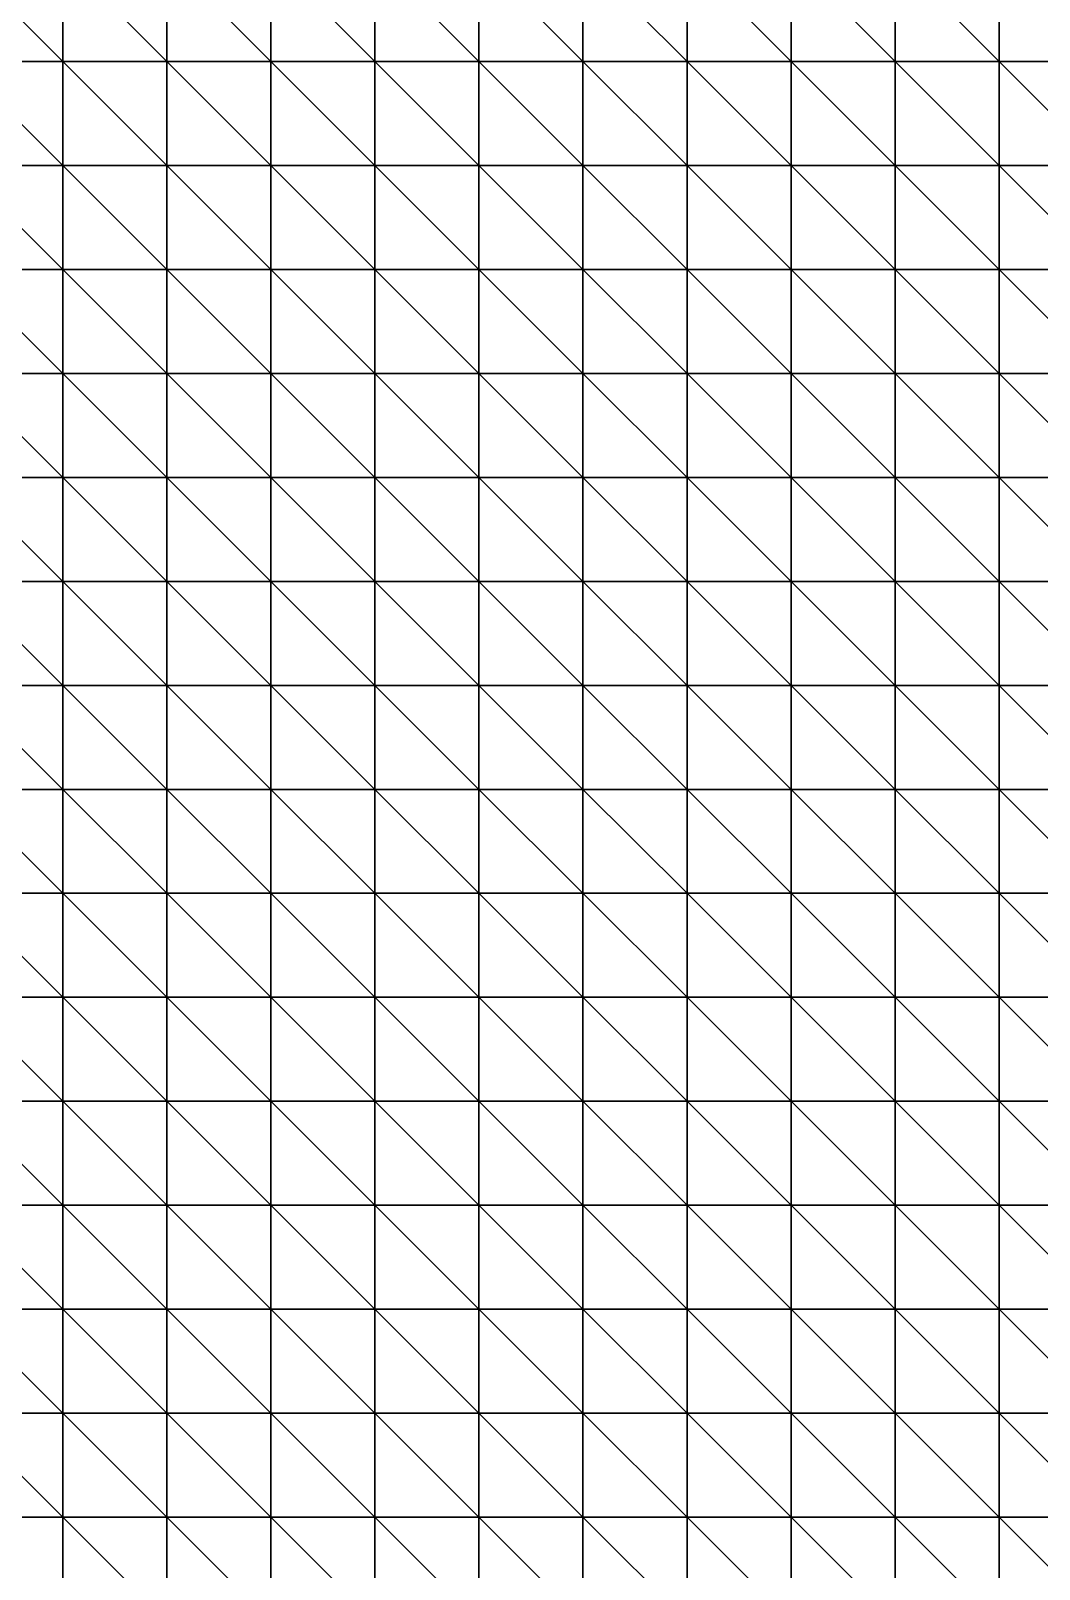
# Model space of a CAD drawing. Header units: metres. Extents: x -315 to 301, y -240 to 232.
# Drawn here: x -237.5 to -159.9, y -4 to 114.4 of the extents above; entities that cross this region are included whole.
import ezdxf

# ---------------------------------------------------------------- set-up
doc = ezdxf.new("R2010")
doc.units = ezdxf.units.M

msp = doc.modelspace()

# ---------------------------------------------------------------- linework, layer by layer
for points in [[(-243, 120, -405.3393), (-235, 112, -405.8098), (-235, 120, -405.8098), (-234.9999, 120.0001, -405.8098)], [(-243, 120, -405.3393), (-243, 112, -404.8687), (-235, 112, -405.8098), (-234.9999, 112.0001, -405.8098)], [(-235, 120, -405.8098), (-227, 112, -405.8098), (-227, 120, -405.8098), (-226.9999, 120.0001, -405.8098)], [(-235, 120, -405.8098), (-235, 112, -405.8098), (-227, 112, -405.8098), (-226.9999, 112.0001, -405.8098)], [(-227, 120, -405.8098), (-219, 112, -405.8098), (-219, 120, -406.2804), (-218.9999, 120.0001, -406.2803)], [(-227, 120, -405.8098), (-227, 112, -405.8098), (-219, 112, -405.8098), (-218.9999, 112.0001, -405.8098)], [(-219, 120, -406.2804), (-211, 112, -405.8098), (-211, 120, -406.2804), (-210.9999, 120.0001, -406.2803)], [(-219, 120, -406.2804), (-219, 112, -405.8098), (-211, 112, -405.8098), (-210.9999, 112.0001, -405.8098)], [(-211, 120, -406.2804), (-203, 112, -405.3393), (-203, 120, -405.8098), (-202.9999, 120.0001, -405.8098)], [(-211, 120, -406.2804), (-211, 112, -405.8098), (-203, 112, -405.3393), (-202.9999, 112.0001, -405.3392)], [(-203, 120, -405.8098), (-195, 112, -405.3393), (-195, 120, -405.3393), (-194.9999, 120.0001, -405.3392)], [(-203, 120, -405.8098), (-203, 112, -405.3393), (-195, 112, -405.3393), (-194.9999, 112.0001, -405.3392)], [(-195, 120, -405.3393), (-187, 112, -405.3393), (-187, 120, -405.8098), (-186.9999, 120.0001, -405.8098)], [(-195, 120, -405.3393), (-195, 112, -405.3393), (-187, 112, -405.3393), (-186.9999, 112.0001, -405.3392)], [(-187, 120, -405.8098), (-179, 112, -405.8098), (-179, 120, -405.8098), (-178.9999, 120.0001, -405.8098)], [(-187, 120, -405.8098), (-187, 112, -405.3393), (-179, 112, -405.8098), (-178.9999, 112.0001, -405.8098)], [(-179, 120, -405.8098), (-171, 112, -406.2804), (-171, 120, -406.2804), (-170.9999, 120.0001, -406.2803)], [(-179, 120, -405.8098), (-179, 112, -405.8098), (-171, 112, -406.2804), (-170.9999, 112.0001, -406.2803)], [(-171, 120, -406.2804), (-163, 112, -406.751), (-163, 120, -406.2804), (-162.9999, 120.0001, -406.2803)], [(-171, 120, -406.2804), (-171, 112, -406.2804), (-163, 112, -406.751), (-162.9999, 112.0001, -406.7509)], [(-163, 120, -406.2804), (-155, 112, -406.751), (-155, 120, -406.2804), (-154.9999, 120.0001, -406.2803)], [(-163, 120, -406.2804), (-163, 112, -406.751), (-155, 112, -406.751), (-154.9999, 112.0001, -406.7509)], [(-243, 112, -404.8687), (-235, 104, -405.3393), (-235, 112, -405.8098), (-234.9999, 112.0001, -405.8098)], [(-243, 112, -404.8687), (-243, 104, -404.3981), (-235, 104, -405.3393), (-234.9999, 104.0001, -405.3392)], [(-235, 112, -405.8098), (-227, 104, -405.8098), (-227, 112, -405.8098), (-226.9999, 112.0001, -405.8098)], [(-235, 112, -405.8098), (-235, 104, -405.3393), (-227, 104, -405.8098), (-226.9999, 104.0001, -405.8098)], [(-227, 112, -405.8098), (-219, 104, -405.8098), (-219, 112, -405.8098), (-218.9999, 112.0001, -405.8098)], [(-227, 112, -405.8098), (-227, 104, -405.8098), (-219, 104, -405.8098), (-218.9999, 104.0001, -405.8098)], [(-219, 112, -405.8098), (-211, 104, -405.8098), (-211, 112, -405.8098), (-210.9999, 112.0001, -405.8098)], [(-219, 112, -405.8098), (-219, 104, -405.8098), (-211, 104, -405.8098), (-210.9999, 104.0001, -405.8098)], [(-211, 112, -405.8098), (-203, 104, -405.8098), (-203, 112, -405.3393), (-202.9999, 112.0001, -405.3392)], [(-211, 112, -405.8098), (-211, 104, -405.8098), (-203, 104, -405.8098), (-202.9999, 104.0001, -405.8098)], [(-203, 112, -405.3393), (-195, 104, -405.3393), (-195, 112, -405.3393), (-194.9999, 112.0001, -405.3392)], [(-203, 112, -405.3393), (-203, 104, -405.8098), (-195, 104, -405.3393), (-194.9999, 104.0001, -405.3392)], [(-195, 112, -405.3393), (-187, 104, -405.3393), (-187, 112, -405.3393), (-186.9999, 112.0001, -405.3392)], [(-195, 112, -405.3393), (-195, 104, -405.3393), (-187, 104, -405.3393), (-186.9999, 104.0001, -405.3392)], [(-187, 112, -405.3393), (-179, 104, -405.8098), (-179, 112, -405.8098), (-178.9999, 112.0001, -405.8098)], [(-187, 112, -405.3393), (-187, 104, -405.3393), (-179, 104, -405.8098), (-178.9999, 104.0001, -405.8098)], [(-179, 112, -405.8098), (-171, 104, -406.751), (-171, 112, -406.2804), (-170.9999, 112.0001, -406.2803)], [(-179, 112, -405.8098), (-179, 104, -405.8098), (-171, 104, -406.751), (-170.9999, 104.0001, -406.7509)], [(-171, 112, -406.2804), (-163, 104, -406.751), (-163, 112, -406.751), (-162.9999, 112.0001, -406.7509)], [(-171, 112, -406.2804), (-171, 104, -406.751), (-163, 104, -406.751), (-162.9999, 104.0001, -406.7509)], [(-163, 112, -406.751), (-155, 104, -406.751), (-155, 112, -406.751), (-154.9999, 112.0001, -406.7509)], [(-163, 112, -406.751), (-163, 104, -406.751), (-155, 104, -406.751), (-154.9999, 104.0001, -406.7509)], [(-243, 104, -404.3981), (-235, 96, -405.3393), (-235, 104, -405.3393), (-234.9999, 104.0001, -405.3392)], [(-243, 104, -404.3981), (-243, 96, -403.9275), (-235, 96, -405.3393), (-234.9999, 96.0001, -405.3392)], [(-235, 104, -405.3393), (-227, 96, -405.3393), (-227, 104, -405.8098), (-226.9999, 104.0001, -405.8098)], [(-235, 104, -405.3393), (-235, 96, -405.3393), (-227, 96, -405.3393), (-226.9999, 96.0001, -405.3392)], [(-227, 104, -405.8098), (-219, 96, -405.8098), (-219, 104, -405.8098), (-218.9999, 104.0001, -405.8098)], [(-227, 104, -405.8098), (-227, 96, -405.3393), (-219, 96, -405.8098), (-218.9999, 96.0001, -405.8098)], [(-219, 104, -405.8098), (-211, 96, -406.2804), (-211, 104, -405.8098), (-210.9999, 104.0001, -405.8098)], [(-219, 104, -405.8098), (-219, 96, -405.8098), (-211, 96, -406.2804), (-210.9999, 96.0001, -406.2803)], [(-211, 104, -405.8098), (-203, 96, -405.8098), (-203, 104, -405.8098), (-202.9999, 104.0001, -405.8098)], [(-211, 104, -405.8098), (-211, 96, -406.2804), (-203, 96, -405.8098), (-202.9999, 96.0001, -405.8098)], [(-203, 104, -405.8098), (-195, 96, -405.8098), (-195, 104, -405.3393), (-194.9999, 104.0001, -405.3392)], [(-203, 104, -405.8098), (-203, 96, -405.8098), (-195, 96, -405.8098), (-194.9999, 96.0001, -405.8098)], [(-195, 104, -405.3393), (-187, 96, -405.8098), (-187, 104, -405.3393), (-186.9999, 104.0001, -405.3392)], [(-195, 104, -405.3393), (-195, 96, -405.8098), (-187, 96, -405.8098), (-186.9999, 96.0001, -405.8098)], [(-187, 104, -405.3393), (-179, 96, -406.2804), (-179, 104, -405.8098), (-178.9999, 104.0001, -405.8098)], [(-187, 104, -405.3393), (-187, 96, -405.8098), (-179, 96, -406.2804), (-178.9999, 96.0001, -406.2803)], [(-179, 104, -405.8098), (-171, 96, -406.751), (-171, 104, -406.751), (-170.9999, 104.0001, -406.7509)], [(-179, 104, -405.8098), (-179, 96, -406.2804), (-171, 96, -406.751), (-170.9999, 96.0001, -406.7509)], [(-171, 104, -406.751), (-163, 96, -406.751), (-163, 104, -406.751), (-162.9999, 104.0001, -406.7509)], [(-171, 104, -406.751), (-171, 96, -406.751), (-163, 96, -406.751), (-162.9999, 96.0001, -406.7509)], [(-163, 104, -406.751), (-155, 96, -406.751), (-155, 104, -406.751), (-154.9999, 104.0001, -406.7509)], [(-163, 104, -406.751), (-163, 96, -406.751), (-155, 96, -406.751), (-154.9999, 96.0001, -406.7509)], [(-243, 96, -403.9275), (-235, 88, -405.3393), (-235, 96, -405.3393), (-234.9999, 96.0001, -405.3392)], [(-243, 96, -403.9275), (-243, 88, -403.9275), (-235, 88, -405.3393), (-234.9999, 88.0001, -405.3392)], [(-235, 96, -405.3393), (-227, 88, -405.3393), (-227, 96, -405.3393), (-226.9999, 96.0001, -405.3392)], [(-235, 96, -405.3393), (-235, 88, -405.3393), (-227, 88, -405.3393), (-226.9999, 88.0001, -405.3392)], [(-227, 96, -405.3393), (-219, 88, -405.8098), (-219, 96, -405.8098), (-218.9999, 96.0001, -405.8098)], [(-227, 96, -405.3393), (-227, 88, -405.3393), (-219, 88, -405.8098), (-218.9999, 88.0001, -405.8098)], [(-219, 96, -405.8098), (-211, 88, -406.2804), (-211, 96, -406.2804), (-210.9999, 96.0001, -406.2803)], [(-219, 96, -405.8098), (-219, 88, -405.8098), (-211, 88, -406.2804), (-210.9999, 88.0001, -406.2803)], [(-211, 96, -406.2804), (-203, 88, -405.8098), (-203, 96, -405.8098), (-202.9999, 96.0001, -405.8098)], [(-211, 96, -406.2804), (-211, 88, -406.2804), (-203, 88, -405.8098), (-202.9999, 88.0001, -405.8098)], [(-203, 96, -405.8098), (-195, 88, -405.8098), (-195, 96, -405.8098), (-194.9999, 96.0001, -405.8098)], [(-203, 96, -405.8098), (-203, 88, -405.8098), (-195, 88, -405.8098), (-194.9999, 88.0001, -405.8098)], [(-195, 96, -405.8098), (-187, 88, -406.2804), (-187, 96, -405.8098), (-186.9999, 96.0001, -405.8098)], [(-195, 96, -405.8098), (-195, 88, -405.8098), (-187, 88, -406.2804), (-186.9999, 88.0001, -406.2803)], [(-187, 96, -405.8098), (-179, 88, -406.2804), (-179, 96, -406.2804), (-178.9999, 96.0001, -406.2803)], [(-187, 96, -405.8098), (-187, 88, -406.2804), (-179, 88, -406.2804), (-178.9999, 88.0001, -406.2803)], [(-179, 96, -406.2804), (-171, 88, -406.751), (-171, 96, -406.751), (-170.9999, 96.0001, -406.7509)], [(-179, 96, -406.2804), (-179, 88, -406.2804), (-171, 88, -406.751), (-170.9999, 88.0001, -406.7509)], [(-171, 96, -406.751), (-163, 88, -406.751), (-163, 96, -406.751), (-162.9999, 96.0001, -406.7509)], [(-171, 96, -406.751), (-171, 88, -406.751), (-163, 88, -406.751), (-162.9999, 88.0001, -406.7509)], [(-163, 96, -406.751), (-155, 88, -406.2804), (-155, 96, -406.751), (-154.9999, 96.0001, -406.7509)], [(-163, 96, -406.751), (-163, 88, -406.751), (-155, 88, -406.2804), (-154.9999, 88.0001, -406.2803)], [(-243, 88, -403.9275), (-235, 80, -404.8687), (-235, 88, -405.3393), (-234.9999, 88.0001, -405.3392)], [(-243, 88, -403.9275), (-243, 80, -403.4569), (-235, 80, -404.8687), (-234.9999, 80.0001, -404.8686)], [(-235, 88, -405.3393), (-227, 80, -405.8098), (-227, 88, -405.3393), (-226.9999, 88.0001, -405.3392)], [(-235, 88, -405.3393), (-235, 80, -404.8687), (-227, 80, -405.8098), (-226.9999, 80.0001, -405.8098)], [(-227, 88, -405.3393), (-219, 80, -405.8098), (-219, 88, -405.8098), (-218.9999, 88.0001, -405.8098)], [(-227, 88, -405.3393), (-227, 80, -405.8098), (-219, 80, -405.8098), (-218.9999, 80.0001, -405.8098)], [(-219, 88, -405.8098), (-211, 80, -406.2804), (-211, 88, -406.2804), (-210.9999, 88.0001, -406.2803)], [(-219, 88, -405.8098), (-219, 80, -405.8098), (-211, 80, -406.2804), (-210.9999, 80.0001, -406.2803)], [(-211, 88, -406.2804), (-203, 80, -406.2804), (-203, 88, -405.8098), (-202.9999, 88.0001, -405.8098)], [(-211, 88, -406.2804), (-211, 80, -406.2804), (-203, 80, -406.2804), (-202.9999, 80.0001, -406.2803)], [(-203, 88, -405.8098), (-195, 80, -406.2804), (-195, 88, -405.8098), (-194.9999, 88.0001, -405.8098)], [(-203, 88, -405.8098), (-203, 80, -406.2804), (-195, 80, -406.2804), (-194.9999, 80.0001, -406.2803)], [(-195, 88, -405.8098), (-187, 80, -406.2804), (-187, 88, -406.2804), (-186.9999, 88.0001, -406.2803)], [(-195, 88, -405.8098), (-195, 80, -406.2804), (-187, 80, -406.2804), (-186.9999, 80.0001, -406.2803)], [(-187, 88, -406.2804), (-179, 80, -406.751), (-179, 88, -406.2804), (-178.9999, 88.0001, -406.2803)], [(-187, 88, -406.2804), (-187, 80, -406.2804), (-179, 80, -406.751), (-178.9999, 80.0001, -406.7509)], [(-179, 88, -406.2804), (-171, 80, -406.751), (-171, 88, -406.751), (-170.9999, 88.0001, -406.7509)], [(-179, 88, -406.2804), (-179, 80, -406.751), (-171, 80, -406.751), (-170.9999, 80.0001, -406.7509)], [(-171, 88, -406.751), (-163, 80, -406.751), (-163, 88, -406.751), (-162.9999, 88.0001, -406.7509)], [(-171, 88, -406.751), (-171, 80, -406.751), (-163, 80, -406.751), (-162.9999, 80.0001, -406.7509)], [(-163, 88, -406.751), (-155, 80, -405.8098), (-155, 88, -406.2804), (-154.9999, 88.0001, -406.2803)], [(-163, 88, -406.751), (-163, 80, -406.751), (-155, 80, -405.8098), (-154.9999, 80.0001, -405.8098)], [(-243, 80, -403.4569), (-235, 72, -404.8687), (-235, 80, -404.8687), (-234.9999, 80.0001, -404.8686)], [(-243, 80, -403.4569), (-243, 72, -402.9863), (-235, 72, -404.8687), (-234.9999, 72.0001, -404.8686)], [(-235, 80, -404.8687), (-227, 72, -405.8098), (-227, 80, -405.8098), (-226.9999, 80.0001, -405.8098)], [(-235, 80, -404.8687), (-235, 72, -404.8687), (-227, 72, -405.8098), (-226.9999, 72.0001, -405.8098)], [(-227, 80, -405.8098), (-219, 72, -406.2804), (-219, 80, -405.8098), (-218.9999, 80.0001, -405.8098)], [(-227, 80, -405.8098), (-227, 72, -405.8098), (-219, 72, -406.2804), (-218.9999, 72.0001, -406.2803)], [(-219, 80, -405.8098), (-211, 72, -406.2804), (-211, 80, -406.2804), (-210.9999, 80.0001, -406.2803)], [(-219, 80, -405.8098), (-219, 72, -406.2804), (-211, 72, -406.2804), (-210.9999, 72.0001, -406.2803)], [(-211, 80, -406.2804), (-203, 72, -406.2804), (-203, 80, -406.2804), (-202.9999, 80.0001, -406.2803)], [(-211, 80, -406.2804), (-211, 72, -406.2804), (-203, 72, -406.2804), (-202.9999, 72.0001, -406.2803)], [(-203, 80, -406.2804), (-195, 72, -406.751), (-195, 80, -406.2804), (-194.9999, 80.0001, -406.2803)], [(-203, 80, -406.2804), (-203, 72, -406.2804), (-195, 72, -406.751), (-194.9999, 72.0001, -406.7509)], [(-195, 80, -406.2804), (-187, 72, -406.751), (-187, 80, -406.2804), (-186.9999, 80.0001, -406.2803)], [(-195, 80, -406.2804), (-195, 72, -406.751), (-187, 72, -406.751), (-186.9999, 72.0001, -406.7509)], [(-187, 80, -406.2804), (-179, 72, -406.751), (-179, 80, -406.751), (-178.9999, 80.0001, -406.7509)], [(-187, 80, -406.2804), (-187, 72, -406.751), (-179, 72, -406.751), (-178.9999, 72.0001, -406.7509)], [(-179, 80, -406.751), (-171, 72, -406.751), (-171, 80, -406.751), (-170.9999, 80.0001, -406.7509)], [(-179, 80, -406.751), (-179, 72, -406.751), (-171, 72, -406.751), (-170.9999, 72.0001, -406.7509)], [(-171, 80, -406.751), (-163, 72, -406.2804), (-163, 80, -406.751), (-162.9999, 80.0001, -406.7509)], [(-171, 80, -406.751), (-171, 72, -406.751), (-163, 72, -406.2804), (-162.9999, 72.0001, -406.2803)], [(-163, 80, -406.751), (-155, 72, -404.8687), (-155, 80, -405.8098), (-154.9999, 80.0001, -405.8098)], [(-163, 80, -406.751), (-163, 72, -406.2804), (-155, 72, -404.8687), (-154.9999, 72.0001, -404.8686)], [(-243, 72, -402.9863), (-235, 64, -404.3981), (-235, 72, -404.8687), (-234.9999, 72.0001, -404.8686)], [(-243, 72, -402.9863), (-243, 64, -402.9863), (-235, 64, -404.3981), (-234.9999, 64.0001, -404.398)], [(-235, 72, -404.8687), (-227, 64, -405.8098), (-227, 72, -405.8098), (-226.9999, 72.0001, -405.8098)], [(-235, 72, -404.8687), (-235, 64, -404.3981), (-227, 64, -405.8098), (-226.9999, 64.0001, -405.8098)], [(-227, 72, -405.8098), (-219, 64, -406.2804), (-219, 72, -406.2804), (-218.9999, 72.0001, -406.2803)], [(-227, 72, -405.8098), (-227, 64, -405.8098), (-219, 64, -406.2804), (-218.9999, 64.0001, -406.2803)], [(-219, 72, -406.2804), (-211, 64, -406.2804), (-211, 72, -406.2804), (-210.9999, 72.0001, -406.2803)], [(-219, 72, -406.2804), (-219, 64, -406.2804), (-211, 64, -406.2804), (-210.9999, 64.0001, -406.2803)], [(-211, 72, -406.2804), (-203, 64, -406.2804), (-203, 72, -406.2804), (-202.9999, 72.0001, -406.2803)], [(-211, 72, -406.2804), (-211, 64, -406.2804), (-203, 64, -406.2804), (-202.9999, 64.0001, -406.2803)], [(-203, 72, -406.2804), (-195, 64, -406.751), (-195, 72, -406.751), (-194.9999, 72.0001, -406.7509)], [(-203, 72, -406.2804), (-203, 64, -406.2804), (-195, 64, -406.751), (-194.9999, 64.0001, -406.7509)], [(-195, 72, -406.751), (-187, 64, -406.751), (-187, 72, -406.751), (-186.9999, 72.0001, -406.7509)], [(-195, 72, -406.751), (-195, 64, -406.751), (-187, 64, -406.751), (-186.9999, 64.0001, -406.7509)], [(-187, 72, -406.751), (-179, 64, -406.751), (-179, 72, -406.751), (-178.9999, 72.0001, -406.7509)], [(-187, 72, -406.751), (-187, 64, -406.751), (-179, 64, -406.751), (-178.9999, 64.0001, -406.7509)], [(-179, 72, -406.751), (-171, 64, -406.751), (-171, 72, -406.751), (-170.9999, 72.0001, -406.7509)], [(-179, 72, -406.751), (-179, 64, -406.751), (-171, 64, -406.751), (-170.9999, 64.0001, -406.7509)], [(-171, 72, -406.751), (-163, 64, -405.8098), (-163, 72, -406.2804), (-162.9999, 72.0001, -406.2803)], [(-171, 72, -406.751), (-171, 64, -406.751), (-163, 64, -405.8098), (-162.9999, 64.0001, -405.8098)], [(-163, 72, -406.2804), (-155, 64, -403.4569), (-155, 72, -404.8687), (-154.9999, 72.0001, -404.8686)], [(-163, 72, -406.2804), (-163, 64, -405.8098), (-155, 64, -403.4569), (-154.9999, 64.0001, -403.4568)], [(-243, 64, -402.9863), (-235, 56, -404.3981), (-235, 64, -404.3981), (-234.9999, 64.0001, -404.398)], [(-243, 64, -402.9863), (-243, 56, -402.9863), (-235, 56, -404.3981), (-234.9999, 56.0001, -404.398)], [(-235, 64, -404.3981), (-227, 56, -405.3393), (-227, 64, -405.8098), (-226.9999, 64.0001, -405.8098)], [(-235, 64, -404.3981), (-235, 56, -404.3981), (-227, 56, -405.3393), (-226.9999, 56.0001, -405.3392)], [(-227, 64, -405.8098), (-219, 56, -406.2804), (-219, 64, -406.2804), (-218.9999, 64.0001, -406.2803)], [(-227, 64, -405.8098), (-227, 56, -405.3393), (-219, 56, -406.2804), (-218.9999, 56.0001, -406.2803)], [(-219, 64, -406.2804), (-211, 56, -406.2804), (-211, 64, -406.2804), (-210.9999, 64.0001, -406.2803)], [(-219, 64, -406.2804), (-219, 56, -406.2804), (-211, 56, -406.2804), (-210.9999, 56.0001, -406.2803)], [(-211, 64, -406.2804), (-203, 56, -406.2804), (-203, 64, -406.2804), (-202.9999, 64.0001, -406.2803)], [(-211, 64, -406.2804), (-211, 56, -406.2804), (-203, 56, -406.2804), (-202.9999, 56.0001, -406.2803)], [(-203, 64, -406.2804), (-195, 56, -406.2804), (-195, 64, -406.751), (-194.9999, 64.0001, -406.7509)], [(-203, 64, -406.2804), (-203, 56, -406.2804), (-195, 56, -406.2804), (-194.9999, 56.0001, -406.2803)], [(-195, 64, -406.751), (-187, 56, -406.2804), (-187, 64, -406.751), (-186.9999, 64.0001, -406.7509)], [(-195, 64, -406.751), (-195, 56, -406.2804), (-187, 56, -406.2804), (-186.9999, 56.0001, -406.2803)], [(-187, 64, -406.751), (-179, 56, -406.2804), (-179, 64, -406.751), (-178.9999, 64.0001, -406.7509)], [(-187, 64, -406.751), (-187, 56, -406.2804), (-179, 56, -406.2804), (-178.9999, 56.0001, -406.2803)], [(-179, 64, -406.751), (-171, 56, -406.2804), (-171, 64, -406.751), (-170.9999, 64.0001, -406.7509)], [(-179, 64, -406.751), (-179, 56, -406.2804), (-171, 56, -406.2804), (-170.9999, 56.0001, -406.2803)], [(-171, 64, -406.751), (-163, 56, -404.8687), (-163, 64, -405.8098), (-162.9999, 64.0001, -405.8098)], [(-171, 64, -406.751), (-171, 56, -406.2804), (-163, 56, -404.8687), (-162.9999, 56.0001, -404.8686)], [(-163, 64, -405.8098), (-155, 56, -401.5745), (-155, 64, -403.4569), (-154.9999, 64.0001, -403.4568)], [(-163, 64, -405.8098), (-163, 56, -404.8687), (-155, 56, -401.5745), (-154.9999, 56.0001, -401.5745)], [(-243, 56, -402.9863), (-235, 48, -404.8687), (-235, 56, -404.3981), (-234.9999, 56.0001, -404.398)], [(-243, 56, -402.9863), (-243, 48, -403.4569), (-235, 48, -404.8687), (-234.9999, 48.0001, -404.8686)], [(-235, 56, -404.3981), (-227, 48, -405.8098), (-227, 56, -405.3393), (-226.9999, 56.0001, -405.3392)], [(-235, 56, -404.3981), (-235, 48, -404.8687), (-227, 48, -405.8098), (-226.9999, 48.0001, -405.8098)], [(-227, 56, -405.3393), (-219, 48, -406.2804), (-219, 56, -406.2804), (-218.9999, 56.0001, -406.2803)], [(-227, 56, -405.3393), (-227, 48, -405.8098), (-219, 48, -406.2804), (-218.9999, 48.0001, -406.2803)], [(-219, 56, -406.2804), (-211, 48, -406.2804), (-211, 56, -406.2804), (-210.9999, 56.0001, -406.2803)], [(-219, 56, -406.2804), (-219, 48, -406.2804), (-211, 48, -406.2804), (-210.9999, 48.0001, -406.2803)], [(-211, 56, -406.2804), (-203, 48, -406.2804), (-203, 56, -406.2804), (-202.9999, 56.0001, -406.2803)], [(-211, 56, -406.2804), (-211, 48, -406.2804), (-203, 48, -406.2804), (-202.9999, 48.0001, -406.2803)], [(-203, 56, -406.2804), (-195, 48, -406.2804), (-195, 56, -406.2804), (-194.9999, 56.0001, -406.2803)], [(-203, 56, -406.2804), (-203, 48, -406.2804), (-195, 48, -406.2804), (-194.9999, 48.0001, -406.2803)], [(-195, 56, -406.2804), (-187, 48, -406.2804), (-187, 56, -406.2804), (-186.9999, 56.0001, -406.2803)], [(-195, 56, -406.2804), (-195, 48, -406.2804), (-187, 48, -406.2804), (-186.9999, 48.0001, -406.2803)], [(-187, 56, -406.2804), (-179, 48, -406.2804), (-179, 56, -406.2804), (-178.9999, 56.0001, -406.2803)], [(-187, 56, -406.2804), (-187, 48, -406.2804), (-179, 48, -406.2804), (-178.9999, 48.0001, -406.2803)], [(-179, 56, -406.2804), (-171, 48, -405.8098), (-171, 56, -406.2804), (-170.9999, 56.0001, -406.2803)], [(-179, 56, -406.2804), (-179, 48, -406.2804), (-171, 48, -405.8098), (-170.9999, 48.0001, -405.8098)], [(-171, 56, -406.2804), (-163, 48, -403.4569), (-163, 56, -404.8687), (-162.9999, 56.0001, -404.8686)], [(-171, 56, -406.2804), (-171, 48, -405.8098), (-163, 48, -403.4569), (-162.9999, 48.0001, -403.4568)], [(-163, 56, -404.8687), (-155, 48, -398.751), (-155, 56, -401.5745), (-154.9999, 56.0001, -401.5745)], [(-163, 56, -404.8687), (-163, 48, -403.4569), (-155, 48, -398.751), (-154.9999, 48.0001, -398.7509)], [(-243, 48, -403.4569), (-235, 40, -405.3393), (-235, 48, -404.8687), (-234.9999, 48.0001, -404.8686)], [(-243, 48, -403.4569), (-243, 40, -404.3981), (-235, 40, -405.3393), (-234.9999, 40.0001, -405.3392)], [(-235, 48, -404.8687), (-227, 40, -405.8098), (-227, 48, -405.8098), (-226.9999, 48.0001, -405.8098)], [(-235, 48, -404.8687), (-235, 40, -405.3393), (-227, 40, -405.8098), (-226.9999, 40.0001, -405.8098)], [(-227, 48, -405.8098), (-219, 40, -405.8098), (-219, 48, -406.2804), (-218.9999, 48.0001, -406.2803)], [(-227, 48, -405.8098), (-227, 40, -405.8098), (-219, 40, -405.8098), (-218.9999, 40.0001, -405.8098)], [(-219, 48, -406.2804), (-211, 40, -406.2804), (-211, 48, -406.2804), (-210.9999, 48.0001, -406.2803)], [(-219, 48, -406.2804), (-219, 40, -405.8098), (-211, 40, -406.2804), (-210.9999, 40.0001, -406.2803)], [(-211, 48, -406.2804), (-203, 40, -406.2804), (-203, 48, -406.2804), (-202.9999, 48.0001, -406.2803)], [(-211, 48, -406.2804), (-211, 40, -406.2804), (-203, 40, -406.2804), (-202.9999, 40.0001, -406.2803)], [(-203, 48, -406.2804), (-195, 40, -405.8098), (-195, 48, -406.2804), (-194.9999, 48.0001, -406.2803)], [(-203, 48, -406.2804), (-203, 40, -406.2804), (-195, 40, -405.8098), (-194.9999, 40.0001, -405.8098)], [(-195, 48, -406.2804), (-187, 40, -405.8098), (-187, 48, -406.2804), (-186.9999, 48.0001, -406.2803)], [(-195, 48, -406.2804), (-195, 40, -405.8098), (-187, 40, -405.8098), (-186.9999, 40.0001, -405.8098)], [(-187, 48, -406.2804), (-179, 40, -405.8098), (-179, 48, -406.2804), (-178.9999, 48.0001, -406.2803)], [(-187, 48, -406.2804), (-187, 40, -405.8098), (-179, 40, -405.8098), (-178.9999, 40.0001, -405.8098)], [(-179, 48, -406.2804), (-171, 40, -405.3393), (-171, 48, -405.8098), (-170.9999, 48.0001, -405.8098)], [(-179, 48, -406.2804), (-179, 40, -405.8098), (-171, 40, -405.3393), (-170.9999, 40.0001, -405.3392)], [(-171, 48, -405.8098), (-163, 40, -402.0451), (-163, 48, -403.4569), (-162.9999, 48.0001, -403.4568)], [(-171, 48, -405.8098), (-171, 40, -405.3393), (-163, 40, -402.0451), (-162.9999, 40.0001, -402.045)], [(-163, 48, -403.4569), (-155, 40, -395.4569), (-155, 48, -398.751), (-154.9999, 48.0001, -398.7509)], [(-163, 48, -403.4569), (-163, 40, -402.0451), (-155, 40, -395.4569), (-154.9999, 40.0001, -395.4568)], [(-243, 40, -404.3981), (-235, 32, -405.3393), (-235, 40, -405.3393), (-234.9999, 40.0001, -405.3392)], [(-243, 40, -404.3981), (-243, 32, -404.8687), (-235, 32, -405.3393), (-234.9999, 32.0001, -405.3392)], [(-235, 40, -405.3393), (-227, 32, -405.8098), (-227, 40, -405.8098), (-226.9999, 40.0001, -405.8098)], [(-235, 40, -405.3393), (-235, 32, -405.3393), (-227, 32, -405.8098), (-226.9999, 32.0001, -405.8098)], [(-227, 40, -405.8098), (-219, 32, -405.8098), (-219, 40, -405.8098), (-218.9999, 40.0001, -405.8098)], [(-227, 40, -405.8098), (-227, 32, -405.8098), (-219, 32, -405.8098), (-218.9999, 32.0001, -405.8098)], [(-219, 40, -405.8098), (-211, 32, -406.2804), (-211, 40, -406.2804), (-210.9999, 40.0001, -406.2803)], [(-219, 40, -405.8098), (-219, 32, -405.8098), (-211, 32, -406.2804), (-210.9999, 32.0001, -406.2803)], [(-211, 40, -406.2804), (-203, 32, -405.8098), (-203, 40, -406.2804), (-202.9999, 40.0001, -406.2803)], [(-211, 40, -406.2804), (-211, 32, -406.2804), (-203, 32, -405.8098), (-202.9999, 32.0001, -405.8098)], [(-203, 40, -406.2804), (-195, 32, -405.8098), (-195, 40, -405.8098), (-194.9999, 40.0001, -405.8098)], [(-203, 40, -406.2804), (-203, 32, -405.8098), (-195, 32, -405.8098), (-194.9999, 32.0001, -405.8098)], [(-195, 40, -405.8098), (-187, 32, -405.8098), (-187, 40, -405.8098), (-186.9999, 40.0001, -405.8098)], [(-195, 40, -405.8098), (-195, 32, -405.8098), (-187, 32, -405.8098), (-186.9999, 32.0001, -405.8098)], [(-187, 40, -405.8098), (-179, 32, -405.8098), (-179, 40, -405.8098), (-178.9999, 40.0001, -405.8098)], [(-187, 40, -405.8098), (-187, 32, -405.8098), (-179, 32, -405.8098), (-178.9999, 32.0001, -405.8098)], [(-179, 40, -405.8098), (-171, 32, -403.9275), (-171, 40, -405.3393), (-170.9999, 40.0001, -405.3392)], [(-179, 40, -405.8098), (-179, 32, -405.8098), (-171, 32, -403.9275), (-170.9999, 32.0001, -403.9274)], [(-171, 40, -405.3393), (-163, 32, -399.2216), (-163, 40, -402.0451), (-162.9999, 40.0001, -402.045)], [(-171, 40, -405.3393), (-171, 32, -403.9275), (-163, 32, -399.2216), (-162.9999, 32.0001, -399.2215)], [(-163, 40, -402.0451), (-155, 32, -392.1628), (-155, 40, -395.4569), (-154.9999, 40.0001, -395.4568)], [(-163, 40, -402.0451), (-163, 32, -399.2216), (-155, 32, -392.1628), (-154.9999, 32.0001, -392.1627)], [(-243, 32, -404.8687), (-235, 24, -405.3393), (-235, 32, -405.3393), (-234.9999, 32.0001, -405.3392)], [(-243, 32, -404.8687), (-243, 24, -404.8687), (-235, 24, -405.3393), (-234.9999, 24.0001, -405.3392)], [(-235, 32, -405.3393), (-227, 24, -405.8098), (-227, 32, -405.8098), (-226.9999, 32.0001, -405.8098)], [(-235, 32, -405.3393), (-235, 24, -405.3393), (-227, 24, -405.8098), (-226.9999, 24.0001, -405.8098)], [(-227, 32, -405.8098), (-219, 24, -405.8098), (-219, 32, -405.8098), (-218.9999, 32.0001, -405.8098)], [(-227, 32, -405.8098), (-227, 24, -405.8098), (-219, 24, -405.8098), (-218.9999, 24.0001, -405.8098)], [(-219, 32, -405.8098), (-211, 24, -405.8098), (-211, 32, -406.2804), (-210.9999, 32.0001, -406.2803)], [(-219, 32, -405.8098), (-219, 24, -405.8098), (-211, 24, -405.8098), (-210.9999, 24.0001, -405.8098)], [(-211, 32, -406.2804), (-203, 24, -405.8098), (-203, 32, -405.8098), (-202.9999, 32.0001, -405.8098)], [(-211, 32, -406.2804), (-211, 24, -405.8098), (-203, 24, -405.8098), (-202.9999, 24.0001, -405.8098)], [(-203, 32, -405.8098), (-195, 24, -405.8098), (-195, 32, -405.8098), (-194.9999, 32.0001, -405.8098)], [(-203, 32, -405.8098), (-203, 24, -405.8098), (-195, 24, -405.8098), (-194.9999, 24.0001, -405.8098)], [(-195, 32, -405.8098), (-187, 24, -405.8098), (-187, 32, -405.8098), (-186.9999, 32.0001, -405.8098)], [(-195, 32, -405.8098), (-195, 24, -405.8098), (-187, 24, -405.8098), (-186.9999, 24.0001, -405.8098)], [(-187, 32, -405.8098), (-179, 24, -405.3393), (-179, 32, -405.8098), (-178.9999, 32.0001, -405.8098)], [(-187, 32, -405.8098), (-187, 24, -405.8098), (-179, 24, -405.3393), (-178.9999, 24.0001, -405.3392)], [(-179, 32, -405.8098), (-171, 24, -402.5157), (-171, 32, -403.9275), (-170.9999, 32.0001, -403.9274)], [(-179, 32, -405.8098), (-179, 24, -405.3393), (-171, 24, -402.5157), (-170.9999, 24.0001, -402.5156)], [(-171, 32, -403.9275), (-163, 24, -396.3981), (-163, 32, -399.2216), (-162.9999, 32.0001, -399.2215)], [(-171, 32, -403.9275), (-171, 24, -402.5157), (-163, 24, -396.3981), (-162.9999, 24.0001, -396.398)], [(-163, 32, -399.2216), (-155, 24, -389.3393), (-155, 32, -392.1628), (-154.9999, 32.0001, -392.1627)], [(-163, 32, -399.2216), (-163, 24, -396.3981), (-155, 24, -389.3393), (-154.9999, 24.0001, -389.3392)], [(-243, 24, -404.8687), (-235, 16, -405.3393), (-235, 24, -405.3393), (-234.9999, 24.0001, -405.3392)], [(-243, 24, -404.8687), (-243, 16, -404.8687), (-235, 16, -405.3393), (-234.9999, 16.0001, -405.3392)], [(-235, 24, -405.3393), (-227, 16, -405.8098), (-227, 24, -405.8098), (-226.9999, 24.0001, -405.8098)], [(-235, 24, -405.3393), (-235, 16, -405.3393), (-227, 16, -405.8098), (-226.9999, 16.0001, -405.8098)], [(-227, 24, -405.8098), (-219, 16, -405.8098), (-219, 24, -405.8098), (-218.9999, 24.0001, -405.8098)], [(-227, 24, -405.8098), (-227, 16, -405.8098), (-219, 16, -405.8098), (-218.9999, 16.0001, -405.8098)], [(-219, 24, -405.8098), (-211, 16, -405.8098), (-211, 24, -405.8098), (-210.9999, 24.0001, -405.8098)], [(-219, 24, -405.8098), (-219, 16, -405.8098), (-211, 16, -405.8098), (-210.9999, 16.0001, -405.8098)], [(-211, 24, -405.8098), (-203, 16, -405.8098), (-203, 24, -405.8098), (-202.9999, 24.0001, -405.8098)], [(-211, 24, -405.8098), (-211, 16, -405.8098), (-203, 16, -405.8098), (-202.9999, 16.0001, -405.8098)], [(-203, 24, -405.8098), (-195, 16, -405.8098), (-195, 24, -405.8098), (-194.9999, 24.0001, -405.8098)], [(-203, 24, -405.8098), (-203, 16, -405.8098), (-195, 16, -405.8098), (-194.9999, 16.0001, -405.8098)], [(-195, 24, -405.8098), (-187, 16, -405.8098), (-187, 24, -405.8098), (-186.9999, 24.0001, -405.8098)], [(-195, 24, -405.8098), (-195, 16, -405.8098), (-187, 16, -405.8098), (-186.9999, 16.0001, -405.8098)], [(-187, 24, -405.8098), (-179, 16, -404.8687), (-179, 24, -405.3393), (-178.9999, 24.0001, -405.3392)], [(-187, 24, -405.8098), (-187, 16, -405.8098), (-179, 16, -404.8687), (-178.9999, 16.0001, -404.8686)], [(-179, 24, -405.3393), (-171, 16, -401.104), (-171, 24, -402.5157), (-170.9999, 24.0001, -402.5156)], [(-179, 24, -405.3393), (-179, 16, -404.8687), (-171, 16, -401.104), (-170.9999, 16.0001, -401.1039)], [(-171, 24, -402.5157), (-163, 16, -393.5745), (-163, 24, -396.3981), (-162.9999, 24.0001, -396.398)], [(-171, 24, -402.5157), (-171, 16, -401.104), (-163, 16, -393.5745), (-162.9999, 16.0001, -393.5745)], [(-163, 24, -396.3981), (-155, 16, -386.5157), (-155, 24, -389.3393), (-154.9999, 24.0001, -389.3392)], [(-163, 24, -396.3981), (-163, 16, -393.5745), (-155, 16, -386.5157), (-154.9999, 16.0001, -386.5156)], [(-243, 16, -404.8687), (-235, 8, -405.3393), (-235, 16, -405.3393), (-234.9999, 16.0001, -405.3392)], [(-243, 16, -404.8687), (-243, 8, -404.8687), (-235, 8, -405.3393), (-234.9999, 8.0001, -405.3392)], [(-235, 16, -405.3393), (-227, 8, -405.8098), (-227, 16, -405.8098), (-226.9999, 16.0001, -405.8098)], [(-235, 16, -405.3393), (-235, 8, -405.3393), (-227, 8, -405.8098), (-226.9999, 8.0001, -405.8098)], [(-227, 16, -405.8098), (-219, 8, -405.8098), (-219, 16, -405.8098), (-218.9999, 16.0001, -405.8098)], [(-227, 16, -405.8098), (-227, 8, -405.8098), (-219, 8, -405.8098), (-218.9999, 8.0001, -405.8098)], [(-219, 16, -405.8098), (-211, 8, -406.2804), (-211, 16, -405.8098), (-210.9999, 16.0001, -405.8098)], [(-219, 16, -405.8098), (-219, 8, -405.8098), (-211, 8, -406.2804), (-210.9999, 8.0001, -406.2803)], [(-211, 16, -405.8098), (-203, 8, -406.2804), (-203, 16, -405.8098), (-202.9999, 16.0001, -405.8098)], [(-211, 16, -405.8098), (-211, 8, -406.2804), (-203, 8, -406.2804), (-202.9999, 8.0001, -406.2803)], [(-203, 16, -405.8098), (-195, 8, -406.2804), (-195, 16, -405.8098), (-194.9999, 16.0001, -405.8098)], [(-203, 16, -405.8098), (-203, 8, -406.2804), (-195, 8, -406.2804), (-194.9999, 8.0001, -406.2803)], [(-195, 16, -405.8098), (-187, 8, -405.8098), (-187, 16, -405.8098), (-186.9999, 16.0001, -405.8098)], [(-195, 16, -405.8098), (-195, 8, -406.2804), (-187, 8, -405.8098), (-186.9999, 8.0001, -405.8098)], [(-187, 16, -405.8098), (-179, 8, -404.3981), (-179, 16, -404.8687), (-178.9999, 16.0001, -404.8686)], [(-187, 16, -405.8098), (-187, 8, -405.8098), (-179, 8, -404.3981), (-178.9999, 8.0001, -404.398)], [(-179, 16, -404.8687), (-171, 8, -399.2216), (-171, 16, -401.104), (-170.9999, 16.0001, -401.1039)], [(-179, 16, -404.8687), (-179, 8, -404.3981), (-171, 8, -399.2216), (-170.9999, 8.0001, -399.2215)], [(-171, 16, -401.104), (-163, 8, -391.6922), (-163, 16, -393.5745), (-162.9999, 16.0001, -393.5745)], [(-171, 16, -401.104), (-171, 8, -399.2216), (-163, 8, -391.6922), (-162.9999, 8.0001, -391.6921)], [(-163, 16, -393.5745), (-155, 8, -385.104), (-155, 16, -386.5157), (-154.9999, 16.0001, -386.5156)], [(-163, 16, -393.5745), (-163, 8, -391.6922), (-155, 8, -385.104), (-154.9999, 8.0001, -385.1039)], [(-243, 8, -404.8687), (-235, 0, -405.3393), (-235, 8, -405.3393), (-234.9999, 8.0001, -405.3392)], [(-243, 8, -404.8687), (-243, 0, -404.8687), (-235, 0, -405.3393), (-234.9999, 0.0001, -405.3392)], [(-235, 8, -405.3393), (-227, 0, -405.3393), (-227, 8, -405.8098), (-226.9999, 8.0001, -405.8098)], [(-235, 8, -405.3393), (-235, 0, -405.3393), (-227, 0, -405.3393), (-226.9999, 0.0001, -405.3392)], [(-227, 8, -405.8098), (-219, 0, -405.8098), (-219, 8, -405.8098), (-218.9999, 8.0001, -405.8098)], [(-227, 8, -405.8098), (-227, 0, -405.3393), (-219, 0, -405.8098), (-218.9999, 0.0001, -405.8098)], [(-219, 8, -405.8098), (-211, 0, -406.2804), (-211, 8, -406.2804), (-210.9999, 8.0001, -406.2803)], [(-219, 8, -405.8098), (-219, 0, -405.8098), (-211, 0, -406.2804), (-210.9999, 0.0001, -406.2803)], [(-211, 8, -406.2804), (-203, 0, -406.2804), (-203, 8, -406.2804), (-202.9999, 8.0001, -406.2803)], [(-211, 8, -406.2804), (-211, 0, -406.2804), (-203, 0, -406.2804), (-202.9999, 0.0001, -406.2803)], [(-203, 8, -406.2804), (-195, 0, -406.2804), (-195, 8, -406.2804), (-194.9999, 8.0001, -406.2803)], [(-203, 8, -406.2804), (-203, 0, -406.2804), (-195, 0, -406.2804), (-194.9999, 0.0001, -406.2803)], [(-195, 8, -406.2804), (-187, 0, -405.8098), (-187, 8, -405.8098), (-186.9999, 8.0001, -405.8098)], [(-195, 8, -406.2804), (-195, 0, -406.2804), (-187, 0, -405.8098), (-186.9999, 0.0001, -405.8098)], [(-187, 8, -405.8098), (-179, 0, -403.4569), (-179, 8, -404.3981), (-178.9999, 8.0001, -404.398)], [(-187, 8, -405.8098), (-187, 0, -405.8098), (-179, 0, -403.4569), (-178.9999, 0.0001, -403.4568)], [(-179, 8, -404.3981), (-171, 0, -397.8098), (-171, 8, -399.2216), (-170.9999, 8.0001, -399.2215)], [(-179, 8, -404.3981), (-179, 0, -403.4569), (-171, 0, -397.8098), (-170.9999, 0.0001, -397.8098)], [(-171, 8, -399.2216), (-163, 0, -390.2804), (-163, 8, -391.6922), (-162.9999, 8.0001, -391.6921)], [(-171, 8, -399.2216), (-171, 0, -397.8098), (-163, 0, -390.2804), (-162.9999, 0.0001, -390.2803)], [(-163, 8, -391.6922), (-155, 0, -384.1628), (-155, 8, -385.104), (-154.9999, 8.0001, -385.1039)], [(-163, 8, -391.6922), (-163, 0, -390.2804), (-155, 0, -384.1628), (-154.9999, 0.0001, -384.1627)], [(-243, 0, -404.8687), (-235, -8, -404.8687), (-235, 0, -405.3393), (-234.9999, 0.0001, -405.3392)], [(-243, 0, -404.8687), (-243, -8, -404.3981), (-235, -8, -404.8687), (-234.9999, -7.9999, -404.8686)], [(-235, 0, -405.3393), (-227, -8, -405.3393), (-227, 0, -405.3393), (-226.9999, 0.0001, -405.3392)], [(-235, 0, -405.3393), (-235, -8, -404.8687), (-227, -8, -405.3393), (-226.9999, -7.9999, -405.3392)], [(-227, 0, -405.3393), (-219, -8, -405.8098), (-219, 0, -405.8098), (-218.9999, 0.0001, -405.8098)], [(-227, 0, -405.3393), (-227, -8, -405.3393), (-219, -8, -405.8098), (-218.9999, -7.9999, -405.8098)], [(-219, 0, -405.8098), (-211, -8, -406.2804), (-211, 0, -406.2804), (-210.9999, 0.0001, -406.2803)], [(-219, 0, -405.8098), (-219, -8, -405.8098), (-211, -8, -406.2804), (-210.9999, -7.9999, -406.2803)], [(-211, 0, -406.2804), (-203, -8, -406.2804), (-203, 0, -406.2804), (-202.9999, 0.0001, -406.2803)], [(-211, 0, -406.2804), (-211, -8, -406.2804), (-203, -8, -406.2804), (-202.9999, -7.9999, -406.2803)], [(-203, 0, -406.2804), (-195, -8, -406.2804), (-195, 0, -406.2804), (-194.9999, 0.0001, -406.2803)], [(-203, 0, -406.2804), (-203, -8, -406.2804), (-195, -8, -406.2804), (-194.9999, -7.9999, -406.2803)], [(-195, 0, -406.2804), (-187, -8, -406.2804), (-187, 0, -405.8098), (-186.9999, 0.0001, -405.8098)], [(-195, 0, -406.2804), (-195, -8, -406.2804), (-187, -8, -406.2804), (-186.9999, -7.9999, -406.2803)], [(-187, 0, -405.8098), (-179, -8, -403.4569), (-179, 0, -403.4569), (-178.9999, 0.0001, -403.4568)], [(-187, 0, -405.8098), (-187, -8, -406.2804), (-179, -8, -403.4569), (-178.9999, -7.9999, -403.4568)], [(-179, 0, -403.4569), (-171, -8, -397.8098), (-171, 0, -397.8098), (-170.9999, 0.0001, -397.8098)], [(-179, 0, -403.4569), (-179, -8, -403.4569), (-171, -8, -397.8098), (-170.9999, -7.9999, -397.8098)], [(-171, 0, -397.8098), (-163, -8, -390.2804), (-163, 0, -390.2804), (-162.9999, 0.0001, -390.2803)], [(-171, 0, -397.8098), (-171, -8, -397.8098), (-163, -8, -390.2804), (-162.9999, -7.9999, -390.2803)], [(-163, 0, -390.2804), (-155, -8, -384.6334), (-155, 0, -384.1628), (-154.9999, 0.0001, -384.1627)], [(-163, 0, -390.2804), (-163, -8, -390.2804), (-155, -8, -384.6334), (-154.9999, -7.9999, -384.6333)]]:
    msp.add_3dface(points)

doc.saveas('drawing.dxf')
